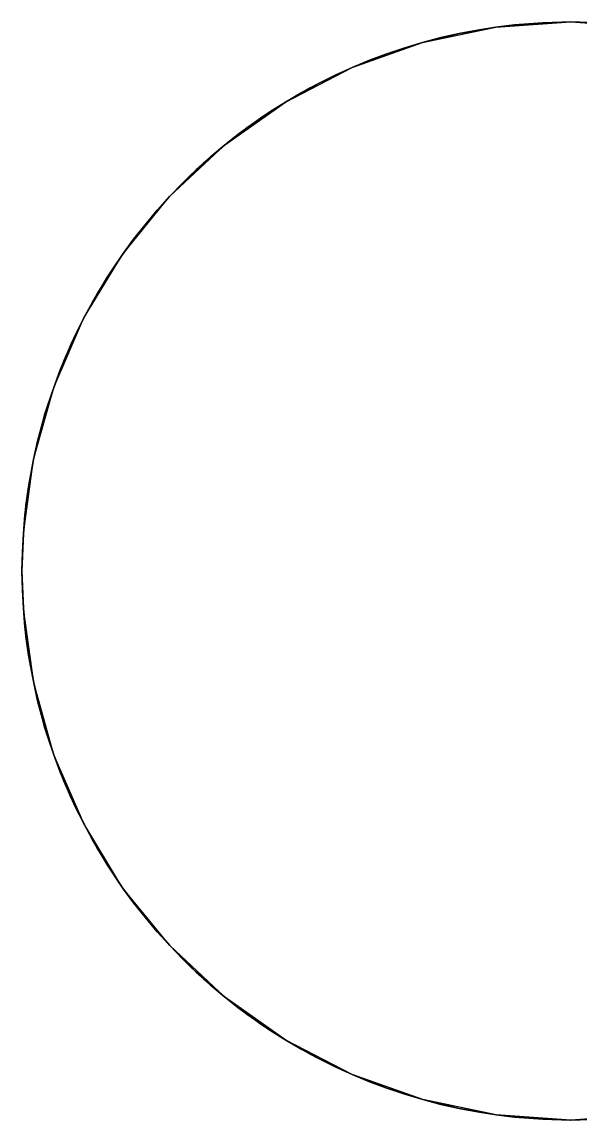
# Model space of a CAD drawing. Extents: x -22.5 to 22.5, y -22.5 to 22.5.
# Drawn here: x -22.48 to 0.38, y -22.48 to 22.48 of the extents above; entities that cross this region are included whole.
import ezdxf

# ---------------------------------------------------------------- set-up
doc = ezdxf.new("R2010")
doc.units = 0
doc.header["$MEASUREMENT"] = 0
doc.layers.add('Cylindrical crown wall', color=7, linetype='CONTINUOUS')

msp = doc.modelspace()

# ---------------------------------------------------------------- linework, layer by layer
at = {"layer": 'Cylindrical crown wall'}
for points in [[(-3.07, 22.27, 58.95), (0, 22.48, 58.95), (-1.53, 22.42, 57.86)], [(0, 22.48, 58.95), (-1.15, 22.45, 57.58), (-1.53, 22.42, 57.86)], [(-0.76, 22.46, 56.22), (0, 22.48, 55.67), (-0.76, 22.46, 55.13), (-1.53, 22.42, 55.67)], [(-1.53, 22.42, 57.13), (-1.15, 22.45, 57.58), (0, 22.48, 56.77), (-0.76, 22.46, 56.22)], [(0, 22.48, 54.58), (-1.53, 22.42, 54.58), (-0.76, 22.46, 55.13)], [(-1.15, 22.45, 57.58), (0, 22.48, 56.77), (0, 22.48, 58.95)], [(-0.76, 22.46, 56.22), (0, 22.48, 55.67), (0, 22.48, 56.77)], [(-0.76, 22.46, 55.13), (0, 22.48, 54.58), (0, 22.48, 55.67)], [(0, 22.48, 58.95), (3.06, 22.27, 58.95), (1.53, 22.42, 57.86)], [(0, 22.48, 58.95), (1.53, 22.42, 57.86), (1.15, 22.45, 57.58)], [(0.76, 22.46, 56.22), (1.53, 22.42, 55.67), (0.76, 22.46, 55.13), (0, 22.48, 55.67)], [(0, 22.48, 56.77), (1.15, 22.45, 57.58), (1.53, 22.42, 57.13), (0.76, 22.46, 56.22)], [(1.53, 22.42, 54.58), (0, 22.48, 54.58), (0.76, 22.46, 55.13)], [(1.15, 22.45, 57.58), (0, 22.48, 56.77), (0, 22.48, 58.95)], [(0.76, 22.46, 56.22), (0, 22.48, 55.67), (0, 22.48, 56.77)], [(0.76, 22.46, 55.13), (0, 22.48, 54.58), (0, 22.48, 55.67)], [(-6.07, 21.64, 58.95), (-3.07, 22.27, 58.95), (-4.57, 22.01, 57.86)], [(-4.57, 22.01, 55.67), (-3.82, 22.15, 55.13), (-4.57, 22.01, 54.58), (-5.32, 21.84, 55.13)], [(-5.32, 21.84, 56.22), (-4.57, 22.01, 57.13), (-3.82, 22.15, 56.22), (-4.57, 22.01, 55.67)], [(-4.94, 21.93, 57.58), (-4.57, 22.01, 57.86), (-4.2, 22.08, 57.58), (-4.57, 22.01, 57.13)], [(-3.07, 22.27, 58.95), (-4.2, 22.08, 57.58), (-4.57, 22.01, 57.86)], [(-3.82, 22.15, 56.22), (-3.07, 22.27, 55.67), (-3.82, 22.15, 55.13), (-4.57, 22.01, 55.67)], [(-4.57, 22.01, 57.13), (-4.2, 22.08, 57.58), (-3.07, 22.27, 56.77), (-3.82, 22.15, 56.22)], [(-3.07, 22.27, 54.58), (-4.57, 22.01, 54.58), (-3.82, 22.15, 55.13)], [(-3.07, 22.27, 58.95), (-1.91, 22.39, 57.58), (-3.07, 22.27, 56.77), (-4.2, 22.08, 57.58)], [(-3.07, 22.27, 56.77), (-2.3, 22.36, 56.22), (-3.07, 22.27, 55.67), (-3.82, 22.15, 56.22)], [(-3.07, 22.27, 55.67), (-2.3, 22.36, 55.13), (-3.07, 22.27, 54.58), (-3.82, 22.15, 55.13)], [(-3.07, 22.27, 58.95), (-1.53, 22.42, 57.86), (-1.91, 22.39, 57.58)], [(-1.91, 22.39, 57.58), (-1.53, 22.42, 57.13), (-2.3, 22.36, 56.22), (-3.07, 22.27, 56.77)], [(-2.3, 22.36, 56.22), (-1.53, 22.42, 55.67), (-2.3, 22.36, 55.13), (-3.07, 22.27, 55.67)], [(-1.53, 22.42, 54.58), (-3.07, 22.27, 54.58), (-2.3, 22.36, 55.13)], [(-1.53, 22.42, 55.67), (-0.76, 22.46, 55.13), (-1.53, 22.42, 54.58), (-2.3, 22.36, 55.13)], [(-2.3, 22.36, 56.22), (-1.53, 22.42, 57.13), (-0.76, 22.46, 56.22), (-1.53, 22.42, 55.67)], [(-1.91, 22.39, 57.58), (-1.53, 22.42, 57.86), (-1.15, 22.45, 57.58), (-1.53, 22.42, 57.13)], [(-8.96, 20.61, 58.95), (-6.07, 21.64, 58.95), (-7.53, 21.18, 57.86)], [(-6.07, 21.64, 58.95), (-7.17, 21.3, 57.58), (-7.53, 21.18, 57.86)], [(-6.8, 21.42, 56.22), (-6.07, 21.64, 55.67), (-6.8, 21.42, 55.13), (-7.53, 21.18, 55.67)], [(-7.53, 21.18, 57.13), (-7.17, 21.3, 57.58), (-6.07, 21.64, 56.77), (-6.8, 21.42, 56.22)], [(-6.07, 21.64, 54.58), (-7.53, 21.18, 54.58), (-6.8, 21.42, 55.13)], [(-6.07, 21.64, 58.95), (-4.94, 21.93, 57.58), (-6.07, 21.64, 56.77), (-7.17, 21.3, 57.58)], [(-6.07, 21.64, 55.67), (-5.32, 21.84, 55.13), (-6.07, 21.64, 54.58), (-6.8, 21.42, 55.13)], [(-6.07, 21.64, 56.77), (-5.32, 21.84, 56.22), (-6.07, 21.64, 55.67), (-6.8, 21.42, 56.22)], [(-6.07, 21.64, 58.95), (-4.57, 22.01, 57.86), (-4.94, 21.93, 57.58)], [(-5.32, 21.84, 56.22), (-4.57, 22.01, 55.67), (-5.32, 21.84, 55.13), (-6.07, 21.64, 55.67)], [(-4.94, 21.93, 57.58), (-4.57, 22.01, 57.13), (-5.32, 21.84, 56.22), (-6.07, 21.64, 56.77)], [(-4.57, 22.01, 54.58), (-6.07, 21.64, 54.58), (-5.32, 21.84, 55.13)], [(-8.96, 20.61, 58.95), (-7.53, 21.18, 57.86), (-7.88, 21.05, 57.58)], [(-8.25, 20.91, 56.22), (-7.53, 21.18, 55.67), (-8.25, 20.91, 55.13), (-8.96, 20.61, 55.67)], [(-8.96, 20.61, 56.77), (-7.88, 21.05, 57.58), (-7.53, 21.18, 57.13), (-8.25, 20.91, 56.22)], [(-7.53, 21.18, 54.58), (-8.96, 20.61, 54.58), (-8.25, 20.91, 55.13)], [(-7.53, 21.18, 55.67), (-6.8, 21.42, 55.13), (-7.53, 21.18, 54.58), (-8.25, 20.91, 55.13)], [(-8.25, 20.91, 56.22), (-7.53, 21.18, 57.13), (-6.8, 21.42, 56.22), (-7.53, 21.18, 55.67)], [(-7.88, 21.05, 57.58), (-7.53, 21.18, 57.86), (-7.17, 21.3, 57.58), (-7.53, 21.18, 57.13)], [(-8.96, 20.61, 58.95), (-7.88, 21.05, 57.58), (-8.96, 20.61, 56.77), (-10, 20.13, 57.58)], [(-8.96, 20.61, 55.67), (-8.25, 20.91, 55.13), (-8.96, 20.61, 54.58), (-9.65, 20.3, 55.13)], [(-8.96, 20.61, 56.77), (-8.25, 20.91, 56.22), (-8.96, 20.61, 55.67), (-9.65, 20.3, 56.22)], [(-11.68, 19.2, 58.95), (-8.96, 20.61, 58.95), (-10.34, 19.96, 57.86)], [(-10.34, 19.96, 55.67), (-9.65, 20.3, 55.13), (-10.34, 19.96, 54.58), (-11.02, 19.59, 55.13)], [(-11.02, 19.59, 56.22), (-10.34, 19.96, 57.13), (-9.65, 20.3, 56.22), (-10.34, 19.96, 55.67)], [(-8.96, 20.61, 58.95), (-10, 20.13, 57.58), (-10.34, 19.96, 57.86)], [(-9.65, 20.3, 56.22), (-8.96, 20.61, 55.67), (-9.65, 20.3, 55.13), (-10.34, 19.96, 55.67)], [(-10.34, 19.96, 57.13), (-10, 20.13, 57.58), (-8.96, 20.61, 56.77), (-9.65, 20.3, 56.22)], [(-8.96, 20.61, 54.58), (-10.34, 19.96, 54.58), (-9.65, 20.3, 55.13)], [(-11.68, 19.2, 58.95), (-10.34, 19.96, 57.86), (-10.68, 19.78, 57.58)], [(-11.02, 19.59, 56.22), (-10.34, 19.96, 55.67), (-11.02, 19.59, 55.13), (-11.68, 19.2, 55.67)], [(-10.68, 19.78, 57.58), (-10.34, 19.96, 57.13), (-11.02, 19.59, 56.22), (-11.68, 19.2, 56.77)], [(-10.34, 19.96, 54.58), (-11.68, 19.2, 54.58), (-11.02, 19.59, 55.13)], [(-10.68, 19.78, 57.58), (-10.34, 19.96, 57.86), (-10, 20.13, 57.58), (-10.34, 19.96, 57.13)], [(-11.68, 19.2, 58.95), (-10.68, 19.78, 57.58), (-11.68, 19.2, 56.77), (-12.65, 18.58, 57.58)], [(-11.68, 19.2, 55.67), (-11.02, 19.59, 55.13), (-11.68, 19.2, 54.58), (-12.32, 18.8, 55.13)], [(-11.68, 19.2, 56.77), (-11.02, 19.59, 56.22), (-11.68, 19.2, 55.67), (-12.32, 18.8, 56.22)], [(-14.19, 17.43, 58.95), (-11.68, 19.2, 58.95), (-12.96, 18.36, 57.86)], [(-11.68, 19.2, 58.95), (-12.65, 18.58, 57.58), (-12.96, 18.36, 57.86)], [(-12.32, 18.8, 56.22), (-11.68, 19.2, 55.67), (-12.32, 18.8, 55.13), (-12.96, 18.36, 55.67)], [(-12.96, 18.36, 57.13), (-12.65, 18.58, 57.58), (-11.68, 19.2, 56.77), (-12.32, 18.8, 56.22)], [(-11.68, 19.2, 54.58), (-12.96, 18.36, 54.58), (-12.32, 18.8, 55.13)], [(-12.96, 18.36, 55.67), (-12.32, 18.8, 55.13), (-12.96, 18.36, 54.58), (-13.58, 17.91, 55.13)], [(-13.58, 17.91, 56.22), (-12.96, 18.36, 57.13), (-12.32, 18.8, 56.22), (-12.96, 18.36, 55.67)], [(-13.27, 18.14, 57.58), (-12.96, 18.36, 57.86), (-12.65, 18.58, 57.58), (-12.96, 18.36, 57.13)], [(-14.19, 17.43, 58.95), (-13.27, 18.14, 57.58), (-14.19, 17.43, 56.77), (-15.06, 16.68, 57.58)], [(-14.19, 17.43, 58.95), (-12.96, 18.36, 57.86), (-13.27, 18.14, 57.58)], [(-13.58, 17.91, 56.22), (-12.96, 18.36, 55.67), (-13.58, 17.91, 55.13), (-14.19, 17.43, 55.67)], [(-14.19, 17.43, 56.77), (-13.27, 18.14, 57.58), (-12.96, 18.36, 57.13), (-13.58, 17.91, 56.22)], [(-12.96, 18.36, 54.58), (-14.19, 17.43, 54.58), (-13.58, 17.91, 55.13)], [(-14.19, 17.43, 55.67), (-13.58, 17.91, 55.13), (-14.19, 17.43, 54.58), (-14.77, 16.94, 55.13)], [(-14.19, 17.43, 56.77), (-13.58, 17.91, 56.22), (-14.19, 17.43, 55.67), (-14.77, 16.94, 56.22)], [(-16.43, 15.34, 58.95), (-14.19, 17.43, 58.95), (-15.34, 16.43, 57.86)], [(-14.19, 17.43, 58.95), (-15.06, 16.68, 57.58), (-15.34, 16.43, 57.86)], [(-14.77, 16.94, 56.22), (-14.19, 17.43, 55.67), (-14.77, 16.94, 55.13), (-15.34, 16.43, 55.67)], [(-15.34, 16.43, 57.13), (-15.06, 16.68, 57.58), (-14.19, 17.43, 56.77), (-14.77, 16.94, 56.22)], [(-14.19, 17.43, 54.58), (-15.34, 16.43, 54.58), (-14.77, 16.94, 55.13)], [(-15.34, 16.43, 55.67), (-14.77, 16.94, 55.13), (-15.34, 16.43, 54.58), (-15.89, 15.89, 55.13)], [(-15.89, 15.89, 56.22), (-15.34, 16.43, 57.13), (-14.77, 16.94, 56.22), (-15.34, 16.43, 55.67)], [(-15.62, 16.16, 57.58), (-15.34, 16.43, 57.86), (-15.06, 16.68, 57.58), (-15.34, 16.43, 57.13)], [(-16.43, 15.34, 58.95), (-15.34, 16.43, 57.86), (-15.62, 16.16, 57.58)], [(-15.89, 15.89, 56.22), (-15.34, 16.43, 55.67), (-15.89, 15.89, 55.13), (-16.43, 15.34, 55.67)], [(-16.43, 15.34, 56.77), (-15.62, 16.16, 57.58), (-15.34, 16.43, 57.13), (-15.89, 15.89, 56.22)], [(-15.34, 16.43, 54.58), (-16.43, 15.34, 54.58), (-15.89, 15.89, 55.13)], [(-16.43, 15.34, 58.95), (-15.62, 16.16, 57.58), (-16.43, 15.34, 56.77), (-17.19, 14.48, 57.58)], [(-16.43, 15.34, 55.67), (-15.89, 15.89, 55.13), (-16.43, 15.34, 54.58), (-16.94, 14.77, 55.13)], [(-16.43, 15.34, 56.77), (-15.89, 15.89, 56.22), (-16.43, 15.34, 55.67), (-16.94, 14.77, 56.22)], [(-18.36, 12.96, 58.95), (-16.43, 15.34, 58.95), (-17.43, 14.18, 57.86)], [(-16.43, 15.34, 58.95), (-17.19, 14.48, 57.58), (-17.43, 14.18, 57.86)], [(-16.94, 14.77, 56.22), (-16.43, 15.34, 55.67), (-16.94, 14.77, 55.13), (-17.43, 14.18, 55.67)], [(-17.43, 14.18, 57.13), (-17.19, 14.48, 57.58), (-16.43, 15.34, 56.77), (-16.94, 14.77, 56.22)], [(-16.43, 15.34, 54.58), (-17.43, 14.18, 54.58), (-16.94, 14.77, 55.13)], [(-17.43, 14.18, 55.67), (-16.94, 14.77, 55.13), (-17.43, 14.18, 54.58), (-17.91, 13.58, 55.13)], [(-17.91, 13.58, 56.22), (-17.43, 14.18, 57.13), (-16.94, 14.77, 56.22), (-17.43, 14.18, 55.67)], [(-17.67, 13.89, 57.58), (-17.43, 14.18, 57.86), (-17.19, 14.48, 57.58), (-17.43, 14.18, 57.13)], [(-18.36, 12.96, 58.95), (-17.43, 14.18, 57.86), (-17.67, 13.89, 57.58)], [(-17.91, 13.58, 56.22), (-17.43, 14.18, 55.67), (-17.91, 13.58, 55.13), (-18.36, 12.96, 55.67)], [(-17.67, 13.89, 57.58), (-17.43, 14.18, 57.13), (-17.91, 13.58, 56.22), (-18.36, 12.96, 56.77)], [(-17.43, 14.18, 54.58), (-18.36, 12.96, 54.58), (-17.91, 13.58, 55.13)], [(-18.36, 12.96, 58.95), (-17.67, 13.89, 57.58), (-18.36, 12.96, 56.77), (-19, 12, 57.58)], [(-18.36, 12.96, 55.67), (-17.91, 13.58, 55.13), (-18.36, 12.96, 54.58), (-18.79, 12.33, 55.13)], [(-18.36, 12.96, 56.77), (-17.91, 13.58, 56.22), (-18.36, 12.96, 55.67), (-18.79, 12.33, 56.22)], [(-19.96, 10.34, 58.95), (-18.36, 12.96, 58.95), (-19.2, 11.68, 57.86)], [(-18.36, 12.96, 58.95), (-19, 12, 57.58), (-19.2, 11.68, 57.86)], [(-18.79, 12.33, 56.22), (-18.36, 12.96, 55.67), (-18.79, 12.33, 55.13), (-19.2, 11.68, 55.67)], [(-19.2, 11.68, 57.13), (-19, 12, 57.58), (-18.36, 12.96, 56.77), (-18.79, 12.33, 56.22)], [(-18.36, 12.96, 54.58), (-19.2, 11.68, 54.58), (-18.79, 12.33, 55.13)], [(-19.2, 11.68, 55.67), (-18.79, 12.33, 55.13), (-19.2, 11.68, 54.58), (-19.59, 11.01, 55.13)], [(-19.59, 11.01, 56.22), (-19.2, 11.68, 57.13), (-18.79, 12.33, 56.22), (-19.2, 11.68, 55.67)], [(-19.4, 11.35, 57.58), (-19.2, 11.68, 57.86), (-19, 12, 57.58), (-19.2, 11.68, 57.13)], [(-19.96, 10.34, 58.95), (-19.4, 11.35, 57.58), (-19.96, 10.34, 56.77), (-20.46, 9.3, 57.58)], [(-19.96, 10.34, 58.95), (-19.2, 11.68, 57.86), (-19.4, 11.35, 57.58)], [(-19.59, 11.01, 56.22), (-19.2, 11.68, 55.67), (-19.59, 11.01, 55.13), (-19.96, 10.34, 55.67)], [(-19.4, 11.35, 57.58), (-19.2, 11.68, 57.13), (-19.59, 11.01, 56.22), (-19.96, 10.34, 56.77)], [(-19.2, 11.68, 54.58), (-19.96, 10.34, 54.58), (-19.59, 11.01, 55.13)], [(-19.96, 10.34, 55.67), (-19.59, 11.01, 55.13), (-19.96, 10.34, 54.58), (-20.3, 9.66, 55.13)], [(-19.96, 10.34, 56.77), (-19.59, 11.01, 56.22), (-19.96, 10.34, 55.67), (-20.3, 9.66, 56.22)], [(-21.18, 7.52, 58.95), (-19.96, 10.34, 58.95), (-20.62, 8.95, 57.86)], [(-19.96, 10.34, 58.95), (-20.46, 9.3, 57.58), (-20.62, 8.95, 57.86)], [(-20.3, 9.66, 56.22), (-19.96, 10.34, 55.67), (-20.3, 9.66, 55.13), (-20.62, 8.95, 55.67)], [(-20.62, 8.95, 57.13), (-20.46, 9.3, 57.58), (-19.96, 10.34, 56.77), (-20.3, 9.66, 56.22)], [(-19.96, 10.34, 54.58), (-20.62, 8.95, 54.58), (-20.3, 9.66, 55.13)], [(-20.62, 8.95, 55.67), (-20.3, 9.66, 55.13), (-20.62, 8.95, 54.58), (-20.91, 8.24, 55.13)], [(-20.91, 8.24, 56.22), (-20.62, 8.95, 57.13), (-20.3, 9.66, 56.22), (-20.62, 8.95, 55.67)], [(-20.76, 8.6, 57.58), (-20.62, 8.95, 57.86), (-20.46, 9.3, 57.58), (-20.62, 8.95, 57.13)], [(-21.18, 7.52, 58.95), (-20.76, 8.6, 57.58), (-21.18, 7.52, 56.77), (-21.54, 6.43, 57.58)], [(-21.18, 7.52, 58.95), (-20.62, 8.95, 57.86), (-20.76, 8.6, 57.58)], [(-20.91, 8.24, 56.22), (-20.62, 8.95, 55.67), (-20.91, 8.24, 55.13), (-21.18, 7.52, 55.67)], [(-21.18, 7.52, 56.77), (-20.76, 8.6, 57.58), (-20.62, 8.95, 57.13), (-20.91, 8.24, 56.22)], [(-20.62, 8.95, 54.58), (-21.18, 7.52, 54.58), (-20.91, 8.24, 55.13)], [(-21.18, 7.52, 55.67), (-20.91, 8.24, 55.13), (-21.18, 7.52, 54.58), (-21.42, 6.8, 55.13)], [(-21.18, 7.52, 56.77), (-20.91, 8.24, 56.22), (-21.18, 7.52, 55.67), (-21.42, 6.8, 56.22)], [(-22.01, 4.57, 58.95), (-21.18, 7.52, 58.95), (-21.64, 6.06, 57.86)], [(-21.18, 7.52, 58.95), (-21.54, 6.43, 57.58), (-21.64, 6.06, 57.86)], [(-21.42, 6.8, 56.22), (-21.18, 7.52, 55.67), (-21.42, 6.8, 55.13), (-21.64, 6.06, 55.67)], [(-21.64, 6.06, 57.13), (-21.54, 6.43, 57.58), (-21.18, 7.52, 56.77), (-21.42, 6.8, 56.22)], [(-21.18, 7.52, 54.58), (-21.64, 6.06, 54.58), (-21.42, 6.8, 55.13)], [(-21.64, 6.06, 55.67), (-21.42, 6.8, 55.13), (-21.64, 6.06, 54.58), (-21.84, 5.32, 55.13)], [(-21.84, 5.32, 56.22), (-21.64, 6.06, 57.13), (-21.42, 6.8, 56.22), (-21.64, 6.06, 55.67)], [(-21.74, 5.7, 57.58), (-21.64, 6.06, 57.86), (-21.54, 6.43, 57.58), (-21.64, 6.06, 57.13)], [(-22.01, 4.57, 58.95), (-21.64, 6.06, 57.86), (-21.74, 5.7, 57.58)], [(-21.84, 5.32, 56.22), (-21.64, 6.06, 55.67), (-21.84, 5.32, 55.13), (-22.01, 4.57, 55.67)], [(-21.74, 5.7, 57.58), (-21.64, 6.06, 57.13), (-21.84, 5.32, 56.22), (-22.01, 4.57, 56.77)], [(-21.64, 6.06, 54.58), (-22.01, 4.57, 54.58), (-21.84, 5.32, 55.13)], [(-22.01, 4.57, 58.95), (-21.74, 5.7, 57.58), (-22.01, 4.57, 56.77), (-22.21, 3.44, 57.58)], [(-22.01, 4.57, 55.67), (-21.84, 5.32, 55.13), (-22.01, 4.57, 54.58), (-22.15, 3.82, 55.13)], [(-22.01, 4.57, 56.77), (-21.84, 5.32, 56.22), (-22.01, 4.57, 55.67), (-22.15, 3.82, 56.22)], [(-22.42, 1.53, 58.95), (-22.01, 4.57, 58.95), (-22.27, 3.06, 57.86)], [(-22.01, 4.57, 58.95), (-22.21, 3.44, 57.58), (-22.27, 3.06, 57.86)], [(-22.15, 3.82, 56.22), (-22.01, 4.57, 55.67), (-22.15, 3.82, 55.13), (-22.27, 3.06, 55.67)], [(-22.27, 3.06, 57.13), (-22.21, 3.44, 57.58), (-22.01, 4.57, 56.77), (-22.15, 3.82, 56.22)], [(-22.01, 4.57, 54.58), (-22.27, 3.06, 54.58), (-22.15, 3.82, 55.13)], [(-22.27, 3.06, 55.67), (-22.15, 3.82, 55.13), (-22.27, 3.06, 54.58), (-22.36, 2.3, 55.13)], [(-22.36, 2.3, 56.22), (-22.27, 3.06, 57.13), (-22.15, 3.82, 56.22), (-22.27, 3.06, 55.67)], [(-22.32, 2.68, 57.58), (-22.27, 3.06, 57.86), (-22.21, 3.44, 57.58), (-22.27, 3.06, 57.13)], [(-22.42, 1.53, 58.95), (-22.27, 3.06, 57.86), (-22.32, 2.68, 57.58)], [(-22.36, 2.3, 56.22), (-22.27, 3.06, 55.67), (-22.36, 2.3, 55.13), (-22.42, 1.53, 55.67)], [(-22.42, 1.53, 56.77), (-22.32, 2.68, 57.58), (-22.27, 3.06, 57.13), (-22.36, 2.3, 56.22)], [(-22.27, 3.06, 54.58), (-22.42, 1.53, 54.58), (-22.36, 2.3, 55.13)], [(-22.42, 1.53, 58.95), (-22.32, 2.68, 57.58), (-22.42, 1.53, 56.77), (-22.47, 0.38, 57.58)], [(-22.42, 1.53, 55.67), (-22.36, 2.3, 55.13), (-22.42, 1.53, 54.58), (-22.46, 0.77, 55.13)], [(-22.42, 1.53, 56.77), (-22.36, 2.3, 56.22), (-22.42, 1.53, 55.67), (-22.46, 0.77, 56.22)], [(-22.42, 1.53, 58.95), (-22.47, 0.38, 57.58), (-22.48, 0, 57.86)], [(-22.46, 0.77, 56.22), (-22.42, 1.53, 55.67), (-22.46, 0.77, 55.13), (-22.48, 0, 55.67)], [(-22.48, 0, 57.13), (-22.47, 0.38, 57.58), (-22.42, 1.53, 56.77), (-22.46, 0.77, 56.22)], [(-22.42, 1.53, 54.58), (-22.48, 0, 54.58), (-22.46, 0.77, 55.13)], [(-22.42, 1.53, 58.95), (-22.48, 0, 58.95), (-22.48, 0, 57.86)], [(-22.46, 0.77, 56.22), (-22.48, 0, 57.13), (-22.48, 0, 55.67)], [(-22.46, 0.77, 55.13), (-22.48, 0, 55.67), (-22.48, 0, 54.58)], [(-22.47, 0.38, 57.58), (-22.48, 0, 57.86), (-22.48, 0, 57.13)], [(-22.42, -1.54, 58.95), (-22.48, 0, 57.86), (-22.47, -0.38, 57.58)], [(-22.46, -0.77, 56.22), (-22.48, 0, 55.67), (-22.46, -0.77, 55.13), (-22.42, -1.54, 55.67)], [(-22.42, -1.54, 56.77), (-22.47, -0.38, 57.58), (-22.48, 0, 57.13), (-22.46, -0.77, 56.22)], [(-22.48, 0, 54.58), (-22.42, -1.54, 54.58), (-22.46, -0.77, 55.13)], [(-22.42, -1.54, 58.95), (-22.48, 0, 58.95), (-22.48, 0, 57.86)], [(-22.47, -0.38, 57.58), (-22.48, 0, 57.86), (-22.48, 0, 57.13)], [(-22.46, -0.77, 56.22), (-22.48, 0, 57.13), (-22.48, 0, 55.67)], [(-22.46, -0.77, 55.13), (-22.48, 0, 55.67), (-22.48, 0, 54.58)], [(-22.42, -1.54, 58.95), (-22.47, -0.38, 57.58), (-22.42, -1.54, 56.77), (-22.32, -2.68, 57.58)], [(-22.42, -1.54, 55.67), (-22.46, -0.77, 55.13), (-22.42, -1.54, 54.58), (-22.36, -2.3, 55.13)], [(-22.42, -1.54, 56.77), (-22.46, -0.77, 56.22), (-22.42, -1.54, 55.67), (-22.36, -2.3, 56.22)], [(-22.42, -1.54, 58.95), (-22.32, -2.68, 57.58), (-22.27, -3.06, 57.86)], [(-22, -4.58, 58.95), (-22.42, -1.54, 58.95), (-22.27, -3.06, 57.86)], [(-22.36, -2.3, 56.22), (-22.42, -1.54, 55.67), (-22.36, -2.3, 55.13), (-22.27, -3.06, 55.67)], [(-22.27, -3.06, 57.13), (-22.32, -2.68, 57.58), (-22.42, -1.54, 56.77), (-22.36, -2.3, 56.22)], [(-22.42, -1.54, 54.58), (-22.27, -3.06, 54.58), (-22.36, -2.3, 55.13)], [(-22.27, -3.06, 55.67), (-22.36, -2.3, 55.13), (-22.27, -3.06, 54.58), (-22.15, -3.82, 55.13)], [(-22.15, -3.82, 56.22), (-22.27, -3.06, 57.13), (-22.36, -2.3, 56.22), (-22.27, -3.06, 55.67)], [(-22.21, -3.44, 57.58), (-22.27, -3.06, 57.86), (-22.32, -2.68, 57.58), (-22.27, -3.06, 57.13)], [(-22, -4.58, 58.95), (-22.27, -3.06, 57.86), (-22.21, -3.44, 57.58)], [(-22.15, -3.82, 56.22), (-22.27, -3.06, 55.67), (-22.15, -3.82, 55.13), (-22, -4.58, 55.67)], [(-22.21, -3.44, 57.58), (-22.27, -3.06, 57.13), (-22.15, -3.82, 56.22), (-22, -4.58, 56.77)], [(-22.27, -3.06, 54.58), (-22, -4.58, 54.58), (-22.15, -3.82, 55.13)], [(-22, -4.58, 58.95), (-22.21, -3.44, 57.58), (-22, -4.58, 56.77), (-21.74, -5.7, 57.58)], [(-22, -4.58, 55.67), (-22.15, -3.82, 55.13), (-22, -4.58, 54.58), (-21.84, -5.32, 55.13)], [(-22, -4.58, 56.77), (-22.15, -3.82, 56.22), (-22, -4.58, 55.67), (-21.84, -5.32, 56.22)], [(-21.18, -7.53, 58.95), (-22, -4.58, 58.95), (-21.64, -6.06, 57.86)], [(-22, -4.58, 58.95), (-21.74, -5.7, 57.58), (-21.64, -6.06, 57.86)], [(-21.84, -5.32, 56.22), (-22, -4.58, 55.67), (-21.84, -5.32, 55.13), (-21.64, -6.06, 55.67)], [(-21.64, -6.06, 57.13), (-21.74, -5.7, 57.58), (-22, -4.58, 56.77), (-21.84, -5.32, 56.22)], [(-22, -4.58, 54.58), (-21.64, -6.06, 54.58), (-21.84, -5.32, 55.13)], [(-21.64, -6.06, 55.67), (-21.84, -5.32, 55.13), (-21.64, -6.06, 54.58), (-21.42, -6.8, 55.13)], [(-21.42, -6.8, 56.22), (-21.64, -6.06, 57.13), (-21.84, -5.32, 56.22), (-21.64, -6.06, 55.67)], [(-21.54, -6.43, 57.58), (-21.64, -6.06, 57.86), (-21.74, -5.7, 57.58), (-21.64, -6.06, 57.13)], [(-21.18, -7.53, 58.95), (-21.64, -6.06, 57.86), (-21.54, -6.43, 57.58)], [(-21.42, -6.8, 56.22), (-21.64, -6.06, 55.67), (-21.42, -6.8, 55.13), (-21.18, -7.53, 55.67)], [(-21.54, -6.43, 57.58), (-21.64, -6.06, 57.13), (-21.42, -6.8, 56.22), (-21.18, -7.53, 56.77)], [(-21.64, -6.06, 54.58), (-21.18, -7.53, 54.58), (-21.42, -6.8, 55.13)], [(-21.18, -7.53, 58.95), (-21.54, -6.43, 57.58), (-21.18, -7.53, 56.77), (-20.76, -8.6, 57.58)], [(-21.18, -7.53, 55.67), (-21.42, -6.8, 55.13), (-21.18, -7.53, 54.58), (-20.91, -8.24, 55.13)], [(-21.18, -7.53, 56.77), (-21.42, -6.8, 56.22), (-21.18, -7.53, 55.67), (-20.91, -8.24, 56.22)], [(-21.18, -7.53, 58.95), (-20.76, -8.6, 57.58), (-20.62, -8.95, 57.86)], [(-19.95, -10.34, 58.95), (-21.18, -7.53, 58.95), (-20.62, -8.95, 57.86)], [(-20.91, -8.24, 56.22), (-21.18, -7.53, 55.67), (-20.91, -8.24, 55.13), (-20.62, -8.95, 55.67)], [(-20.62, -8.95, 57.13), (-20.76, -8.6, 57.58), (-21.18, -7.53, 56.77), (-20.91, -8.24, 56.22)], [(-21.18, -7.53, 54.58), (-20.62, -8.95, 54.58), (-20.91, -8.24, 55.13)], [(-20.62, -8.95, 55.67), (-20.91, -8.24, 55.13), (-20.62, -8.95, 54.58), (-20.3, -9.66, 55.13)], [(-20.3, -9.66, 56.22), (-20.62, -8.95, 57.13), (-20.91, -8.24, 56.22), (-20.62, -8.95, 55.67)], [(-20.46, -9.3, 57.58), (-20.62, -8.95, 57.86), (-20.76, -8.6, 57.58), (-20.62, -8.95, 57.13)], [(-19.95, -10.34, 58.95), (-20.62, -8.95, 57.86), (-20.46, -9.3, 57.58)], [(-20.3, -9.66, 56.22), (-20.62, -8.95, 55.67), (-20.3, -9.66, 55.13), (-19.95, -10.34, 55.67)], [(-19.95, -10.34, 56.77), (-20.46, -9.3, 57.58), (-20.62, -8.95, 57.13), (-20.3, -9.66, 56.22)], [(-20.62, -8.95, 54.58), (-19.95, -10.34, 54.58), (-20.3, -9.66, 55.13)], [(-19.95, -10.34, 58.95), (-20.46, -9.3, 57.58), (-19.95, -10.34, 56.77), (-19.4, -11.35, 57.58)], [(-19.95, -10.34, 55.67), (-20.3, -9.66, 55.13), (-19.95, -10.34, 54.58), (-19.59, -11.01, 55.13)], [(-19.95, -10.34, 56.77), (-20.3, -9.66, 56.22), (-19.95, -10.34, 55.67), (-19.59, -11.01, 56.22)], [(-19.95, -10.34, 58.95), (-19.4, -11.35, 57.58), (-19.2, -11.68, 57.86)], [(-18.36, -12.97, 58.95), (-19.95, -10.34, 58.95), (-19.2, -11.68, 57.86)], [(-19.59, -11.01, 56.22), (-19.95, -10.34, 55.67), (-19.59, -11.01, 55.13), (-19.2, -11.68, 55.67)], [(-19.2, -11.68, 57.13), (-19.4, -11.35, 57.58), (-19.95, -10.34, 56.77), (-19.59, -11.01, 56.22)], [(-19.95, -10.34, 54.58), (-19.2, -11.68, 54.58), (-19.59, -11.01, 55.13)], [(-19.2, -11.68, 55.67), (-19.59, -11.01, 55.13), (-19.2, -11.68, 54.58), (-18.79, -12.33, 55.13)], [(-18.79, -12.33, 56.22), (-19.2, -11.68, 57.13), (-19.59, -11.01, 56.22), (-19.2, -11.68, 55.67)], [(-19, -12, 57.58), (-19.2, -11.68, 57.86), (-19.4, -11.35, 57.58), (-19.2, -11.68, 57.13)], [(-18.36, -12.97, 58.95), (-19.2, -11.68, 57.86), (-19, -12, 57.58)], [(-18.79, -12.33, 56.22), (-19.2, -11.68, 55.67), (-18.79, -12.33, 55.13), (-18.36, -12.97, 55.67)], [(-19, -12, 57.58), (-19.2, -11.68, 57.13), (-18.79, -12.33, 56.22), (-18.36, -12.97, 56.77)], [(-19.2, -11.68, 54.58), (-18.36, -12.97, 54.58), (-18.79, -12.33, 55.13)], [(-18.36, -12.97, 58.95), (-19, -12, 57.58), (-18.36, -12.97, 56.77), (-17.67, -13.89, 57.58)], [(-18.36, -12.97, 55.67), (-18.79, -12.33, 55.13), (-18.36, -12.97, 54.58), (-17.91, -13.58, 55.13)], [(-18.36, -12.97, 56.77), (-18.79, -12.33, 56.22), (-18.36, -12.97, 55.67), (-17.91, -13.58, 56.22)], [(-18.36, -12.97, 58.95), (-17.67, -13.89, 57.58), (-17.43, -14.18, 57.86)], [(-16.42, -15.34, 58.95), (-18.36, -12.97, 58.95), (-17.43, -14.18, 57.86)], [(-17.91, -13.58, 56.22), (-18.36, -12.97, 55.67), (-17.91, -13.58, 55.13), (-17.43, -14.18, 55.67)], [(-17.43, -14.18, 57.13), (-17.67, -13.89, 57.58), (-18.36, -12.97, 56.77), (-17.91, -13.58, 56.22)], [(-18.36, -12.97, 54.58), (-17.43, -14.18, 54.58), (-17.91, -13.58, 55.13)], [(-17.43, -14.18, 55.67), (-17.91, -13.58, 55.13), (-17.43, -14.18, 54.58), (-16.94, -14.77, 55.13)], [(-16.94, -14.77, 56.22), (-17.43, -14.18, 57.13), (-17.91, -13.58, 56.22), (-17.43, -14.18, 55.67)], [(-17.19, -14.48, 57.58), (-17.43, -14.18, 57.86), (-17.67, -13.89, 57.58), (-17.43, -14.18, 57.13)], [(-16.42, -15.34, 58.95), (-17.43, -14.18, 57.86), (-17.19, -14.48, 57.58)], [(-16.94, -14.77, 56.22), (-17.43, -14.18, 55.67), (-16.94, -14.77, 55.13), (-16.42, -15.34, 55.67)], [(-16.42, -15.34, 56.77), (-17.19, -14.48, 57.58), (-17.43, -14.18, 57.13), (-16.94, -14.77, 56.22)], [(-17.43, -14.18, 54.58), (-16.42, -15.34, 54.58), (-16.94, -14.77, 55.13)], [(-16.42, -15.34, 58.95), (-17.19, -14.48, 57.58), (-16.42, -15.34, 56.77), (-15.62, -16.16, 57.58)], [(-16.42, -15.34, 55.67), (-16.94, -14.77, 55.13), (-16.42, -15.34, 54.58), (-15.89, -15.89, 55.13)], [(-16.42, -15.34, 56.77), (-16.94, -14.77, 56.22), (-16.42, -15.34, 55.67), (-15.89, -15.89, 56.22)], [(-16.42, -15.34, 58.95), (-15.62, -16.16, 57.58), (-15.34, -16.43, 57.86)], [(-14.18, -17.44, 58.95), (-16.42, -15.34, 58.95), (-15.34, -16.43, 57.86)], [(-15.89, -15.89, 56.22), (-16.42, -15.34, 55.67), (-15.89, -15.89, 55.13), (-15.34, -16.43, 55.67)], [(-15.34, -16.43, 57.13), (-15.62, -16.16, 57.58), (-16.42, -15.34, 56.77), (-15.89, -15.89, 56.22)], [(-16.42, -15.34, 54.58), (-15.34, -16.43, 54.58), (-15.89, -15.89, 55.13)], [(-15.34, -16.43, 55.67), (-15.89, -15.89, 55.13), (-15.34, -16.43, 54.58), (-14.77, -16.94, 55.13)], [(-14.77, -16.94, 56.22), (-15.34, -16.43, 57.13), (-15.89, -15.89, 56.22), (-15.34, -16.43, 55.67)], [(-15.06, -16.68, 57.58), (-15.34, -16.43, 57.86), (-15.62, -16.16, 57.58), (-15.34, -16.43, 57.13)], [(-14.18, -17.44, 58.95), (-15.34, -16.43, 57.86), (-15.06, -16.68, 57.58)], [(-14.77, -16.94, 56.22), (-15.34, -16.43, 55.67), (-14.77, -16.94, 55.13), (-14.18, -17.44, 55.67)], [(-14.18, -17.44, 56.77), (-15.06, -16.68, 57.58), (-15.34, -16.43, 57.13), (-14.77, -16.94, 56.22)], [(-15.34, -16.43, 54.58), (-14.18, -17.44, 54.58), (-14.77, -16.94, 55.13)], [(-14.18, -17.44, 58.95), (-15.06, -16.68, 57.58), (-14.18, -17.44, 56.77), (-13.27, -18.14, 57.58)], [(-14.18, -17.44, 55.67), (-14.77, -16.94, 55.13), (-14.18, -17.44, 54.58), (-13.58, -17.91, 55.13)], [(-14.18, -17.44, 56.77), (-14.77, -16.94, 56.22), (-14.18, -17.44, 55.67), (-13.58, -17.91, 56.22)], [(-11.67, -19.21, 58.95), (-14.18, -17.44, 58.95), (-12.96, -18.36, 57.86)], [(-13.58, -17.91, 56.22), (-14.18, -17.44, 55.67), (-13.58, -17.91, 55.13), (-12.96, -18.36, 55.67)], [(-12.96, -18.36, 57.13), (-13.27, -18.14, 57.58), (-14.18, -17.44, 56.77), (-13.58, -17.91, 56.22)], [(-14.18, -17.44, 58.95), (-13.27, -18.14, 57.58), (-12.96, -18.36, 57.86)], [(-14.18, -17.44, 54.58), (-12.96, -18.36, 54.58), (-13.58, -17.91, 55.13)], [(-12.96, -18.36, 55.67), (-13.58, -17.91, 55.13), (-12.96, -18.36, 54.58), (-12.32, -18.8, 55.13)], [(-12.32, -18.8, 56.22), (-12.96, -18.36, 57.13), (-13.58, -17.91, 56.22), (-12.96, -18.36, 55.67)], [(-12.65, -18.58, 57.58), (-12.96, -18.36, 57.86), (-13.27, -18.14, 57.58), (-12.96, -18.36, 57.13)], [(-12.32, -18.8, 56.22), (-12.96, -18.36, 55.67), (-12.32, -18.8, 55.13), (-11.67, -19.21, 55.67)], [(-12.65, -18.58, 57.58), (-12.96, -18.36, 57.13), (-12.32, -18.8, 56.22), (-11.67, -19.21, 56.77)], [(-11.67, -19.21, 58.95), (-12.96, -18.36, 57.86), (-12.65, -18.58, 57.58)], [(-12.96, -18.36, 54.58), (-11.67, -19.21, 54.58), (-12.32, -18.8, 55.13)], [(-11.67, -19.21, 58.95), (-12.65, -18.58, 57.58), (-11.67, -19.21, 56.77), (-10.68, -19.78, 57.58)], [(-11.67, -19.21, 55.67), (-12.32, -18.8, 55.13), (-11.67, -19.21, 54.58), (-11.02, -19.59, 55.13)], [(-11.67, -19.21, 56.77), (-12.32, -18.8, 56.22), (-11.67, -19.21, 55.67), (-11.02, -19.59, 56.22)], [(-11.02, -19.59, 56.22), (-11.67, -19.21, 55.67), (-11.02, -19.59, 55.13), (-10.34, -19.96, 55.67)], [(-10.34, -19.96, 57.13), (-10.68, -19.78, 57.58), (-11.67, -19.21, 56.77), (-11.02, -19.59, 56.22)], [(-8.95, -20.62, 58.95), (-11.67, -19.21, 58.95), (-10.34, -19.96, 57.86)], [(-11.67, -19.21, 58.95), (-10.68, -19.78, 57.58), (-10.34, -19.96, 57.86)], [(-11.67, -19.21, 54.58), (-10.34, -19.96, 54.58), (-11.02, -19.59, 55.13)], [(-10.34, -19.96, 55.67), (-11.02, -19.59, 55.13), (-10.34, -19.96, 54.58), (-9.65, -20.3, 55.13)], [(-9.65, -20.3, 56.22), (-10.34, -19.96, 57.13), (-11.02, -19.59, 56.22), (-10.34, -19.96, 55.67)], [(-10, -20.13, 57.58), (-10.34, -19.96, 57.86), (-10.68, -19.78, 57.58), (-10.34, -19.96, 57.13)], [(-9.65, -20.3, 56.22), (-10.34, -19.96, 55.67), (-9.65, -20.3, 55.13), (-8.95, -20.62, 55.67)], [(-10, -20.13, 57.58), (-10.34, -19.96, 57.13), (-9.65, -20.3, 56.22), (-8.95, -20.62, 56.77)], [(-8.95, -20.62, 58.95), (-10.34, -19.96, 57.86), (-10, -20.13, 57.58)], [(-10.34, -19.96, 54.58), (-8.95, -20.62, 54.58), (-9.65, -20.3, 55.13)], [(-8.95, -20.62, 58.95), (-10, -20.13, 57.58), (-8.95, -20.62, 56.77), (-7.88, -21.05, 57.58)], [(-8.95, -20.62, 55.67), (-9.65, -20.3, 55.13), (-8.95, -20.62, 54.58), (-8.25, -20.91, 55.13)], [(-8.95, -20.62, 56.77), (-9.65, -20.3, 56.22), (-8.95, -20.62, 55.67), (-8.25, -20.91, 56.22)], [(-8.25, -20.91, 56.22), (-8.95, -20.62, 55.67), (-8.25, -20.91, 55.13), (-7.53, -21.18, 55.67)], [(-7.53, -21.18, 57.13), (-7.88, -21.05, 57.58), (-8.95, -20.62, 56.77), (-8.25, -20.91, 56.22)], [(-8.95, -20.62, 58.95), (-7.88, -21.05, 57.58), (-7.53, -21.18, 57.86)], [(-6.06, -21.64, 58.95), (-8.95, -20.62, 58.95), (-7.53, -21.18, 57.86)], [(-8.95, -20.62, 54.58), (-7.53, -21.18, 54.58), (-8.25, -20.91, 55.13)], [(-7.53, -21.18, 55.67), (-8.25, -20.91, 55.13), (-7.53, -21.18, 54.58), (-6.8, -21.42, 55.13)], [(-6.8, -21.42, 56.22), (-7.53, -21.18, 57.13), (-8.25, -20.91, 56.22), (-7.53, -21.18, 55.67)], [(-7.17, -21.3, 57.58), (-7.53, -21.18, 57.86), (-7.88, -21.05, 57.58), (-7.53, -21.18, 57.13)], [(-6.8, -21.42, 56.22), (-7.53, -21.18, 55.67), (-6.8, -21.42, 55.13), (-6.06, -21.64, 55.67)], [(-6.06, -21.64, 56.77), (-7.17, -21.3, 57.58), (-7.53, -21.18, 57.13), (-6.8, -21.42, 56.22)], [(-6.06, -21.64, 58.95), (-7.53, -21.18, 57.86), (-7.17, -21.3, 57.58)], [(-7.53, -21.18, 54.58), (-6.06, -21.64, 54.58), (-6.8, -21.42, 55.13)], [(-6.06, -21.64, 58.95), (-7.17, -21.3, 57.58), (-6.06, -21.64, 56.77), (-4.94, -21.93, 57.58)], [(-6.06, -21.64, 55.67), (-6.8, -21.42, 55.13), (-6.06, -21.64, 54.58), (-5.32, -21.84, 55.13)], [(-6.06, -21.64, 56.77), (-6.8, -21.42, 56.22), (-6.06, -21.64, 55.67), (-5.32, -21.84, 56.22)], [(-5.32, -21.84, 56.22), (-6.06, -21.64, 55.67), (-5.32, -21.84, 55.13), (-4.57, -22.01, 55.67)], [(-4.57, -22.01, 57.13), (-4.94, -21.93, 57.58), (-6.06, -21.64, 56.77), (-5.32, -21.84, 56.22)], [(-3.06, -22.27, 58.95), (-6.06, -21.64, 58.95), (-4.57, -22.01, 57.86)], [(-6.06, -21.64, 58.95), (-4.94, -21.93, 57.58), (-4.57, -22.01, 57.86)], [(-6.06, -21.64, 54.58), (-4.57, -22.01, 54.58), (-5.32, -21.84, 55.13)], [(-4.57, -22.01, 55.67), (-5.32, -21.84, 55.13), (-4.57, -22.01, 54.58), (-3.82, -22.15, 55.13)], [(-3.82, -22.15, 56.22), (-4.57, -22.01, 57.13), (-5.32, -21.84, 56.22), (-4.57, -22.01, 55.67)], [(-4.2, -22.08, 57.58), (-4.57, -22.01, 57.86), (-4.94, -21.93, 57.58), (-4.57, -22.01, 57.13)], [(-3.82, -22.15, 56.22), (-4.57, -22.01, 55.67), (-3.82, -22.15, 55.13), (-3.06, -22.27, 55.67)], [(-4.2, -22.08, 57.58), (-4.57, -22.01, 57.13), (-3.82, -22.15, 56.22), (-3.06, -22.27, 56.77)], [(-3.06, -22.27, 58.95), (-4.57, -22.01, 57.86), (-4.2, -22.08, 57.58)], [(-4.57, -22.01, 54.58), (-3.06, -22.27, 54.58), (-3.82, -22.15, 55.13)], [(-3.06, -22.27, 58.95), (-4.2, -22.08, 57.58), (-3.06, -22.27, 56.77), (-1.91, -22.39, 57.58)], [(-3.06, -22.27, 55.67), (-3.82, -22.15, 55.13), (-3.06, -22.27, 54.58), (-2.3, -22.36, 55.13)], [(-3.06, -22.27, 56.77), (-3.82, -22.15, 56.22), (-3.06, -22.27, 55.67), (-2.3, -22.36, 56.22)], [(-2.3, -22.36, 56.22), (-3.06, -22.27, 55.67), (-2.3, -22.36, 55.13), (-1.53, -22.42, 55.67)], [(-1.53, -22.42, 57.13), (-1.91, -22.39, 57.58), (-3.06, -22.27, 56.77), (-2.3, -22.36, 56.22)], [(-3.06, -22.27, 58.95), (-1.91, -22.39, 57.58), (-1.53, -22.42, 57.86)], [(0, -22.48, 58.95), (-3.06, -22.27, 58.95), (-1.53, -22.42, 57.86)], [(-3.06, -22.27, 54.58), (-1.53, -22.42, 54.58), (-2.3, -22.36, 55.13)], [(-1.53, -22.42, 55.67), (-2.3, -22.36, 55.13), (-1.53, -22.42, 54.58), (-0.77, -22.46, 55.13)], [(-0.77, -22.46, 56.22), (-1.53, -22.42, 57.13), (-2.3, -22.36, 56.22), (-1.53, -22.42, 55.67)], [(-1.15, -22.45, 57.58), (-1.53, -22.42, 57.86), (-1.91, -22.39, 57.58), (-1.53, -22.42, 57.13)], [(-0.77, -22.46, 56.22), (-1.53, -22.42, 55.67), (-0.77, -22.46, 55.13), (0, -22.48, 55.67)], [(0, -22.48, 56.77), (-1.15, -22.45, 57.58), (-1.53, -22.42, 57.13), (-0.77, -22.46, 56.22)], [(0, -22.48, 58.95), (-1.53, -22.42, 57.86), (-1.15, -22.45, 57.58)], [(-1.53, -22.42, 54.58), (0, -22.48, 54.58), (-0.77, -22.46, 55.13)], [(-1.15, -22.45, 57.58), (0, -22.48, 56.77), (0, -22.48, 58.95)], [(-0.77, -22.46, 56.22), (0, -22.48, 55.67), (0, -22.48, 56.77)], [(-0.77, -22.46, 55.13), (0, -22.48, 54.58), (0, -22.48, 55.67)], [(0.76, -22.46, 56.22), (-0.01, -22.48, 55.67), (0, -22.48, 56.77)], [(0.76, -22.46, 55.13), (0, -22.48, 54.58), (-0.01, -22.48, 55.67)], [(3.07, -22.27, 58.95), (0, -22.48, 58.95), (1.53, -22.42, 57.86)], [(0.76, -22.46, 56.22), (0, -22.48, 55.67), (0.76, -22.46, 55.13), (1.53, -22.42, 55.67)], [(1.53, -22.42, 57.13), (1.15, -22.45, 57.58), (0, -22.48, 56.77), (0.76, -22.46, 56.22)], [(0, -22.48, 58.95), (1.15, -22.45, 57.58), (1.53, -22.42, 57.86)], [(0, -22.48, 54.58), (1.53, -22.42, 54.58), (0.76, -22.46, 55.13)], [(1.15, -22.45, 57.58), (0, -22.48, 56.77), (0, -22.48, 58.95)]]:
    msp.add_3dface(points, dxfattribs=at)

doc.saveas('drawing.dxf')
